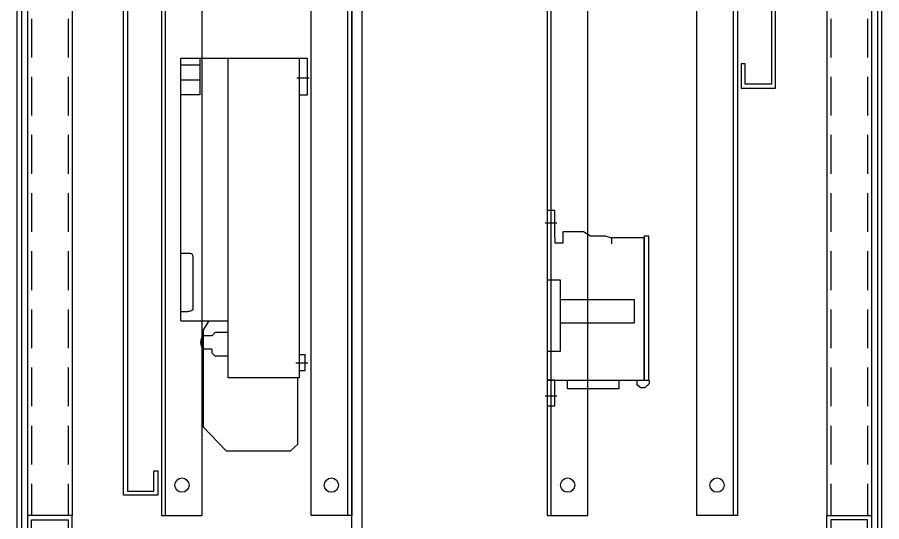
# Model space of a CAD drawing. Header units: millimetres. Extents: x -33730 to 17150, y -76829 to -27437.
# Drawn here: x -1977.3 to -1552.3, y -55703.9 to -55456 of the extents above; entities that cross this region are included whole.
import ezdxf

# ---------------------------------------------------------------- set-up
doc = ezdxf.new("R2010")
doc.units = ezdxf.units.MM
doc.header["$LTSCALE"] = 3
doc.linetypes.add('ACAD_ISO04W100', pattern=[30, 24, -3, 0, -3])
doc.linetypes.add('HIDDEN', pattern=[9.525, 6.35, -3.175])
for name, color, linetype in [('@.VISIBLE', 7, 'Continuous'), ('centerline', 6, 'ACAD_ISO04W100'), ('dim', 7, 'Continuous'), ('equipments', 2, 'Continuous')]:
    doc.layers.add(name, color=color, linetype=linetype)

# ---------------------------------------------------------------- blocks, each defined once
blk = doc.blocks.new('A$C738e0ed5')
at = {"color": 5, "ltscale": 20}
for p, q in [((0, 89.91), (5.71, 89.91)), ((0, 4.91), (5.71, 4.91))]:
    blk.add_line(p, q, dxfattribs=at)
at = {"ltscale": 20}
for points in [[(4.75, 82.62), (4.75, 96), (1, 96), (1, 82.62)], [(4.75, 82.62), (4.75, 80.21), (8.81, 80.21), (8.81, 85.79), (18.8, 85.79), (22.28, 83.68), (29.54, 83.68), (32.52, 82.62), (32.52, 79.71)], [(1, 82.62), (1, 82.62), (1, 12.62), (48.64, 12.62), (48.64, 82.62), (32.52, 82.62)]]:
    blk.add_lwpolyline(points, dxfattribs=at)
for points in [[(51, 83.4), (48.64, 83.4), (48.64, 12.62), (51, 12.62)], [(1, 26.86), (7.53, 26.86), (7.53, 61.77), (1, 61.77)], [(43.8, 40.68), (7.53, 40.68), (7.53, 52.23), (43.8, 52.23)], [(1, 0), (4.71, 0), (4.71, 12.62), (1, 12.62)], [(10.92, 12.62), (36.24, 12.62), (36.24, 8.45), (10.92, 8.45)]]:
    blk.add_lwpolyline(points, close=True, dxfattribs=at)
blk.add_spline([(51, 12.62), (51, 10.75), (49.76, 9.73), (48.76, 8.96), (47.95, 8.96), (47.03, 8.96), (46.14, 9.69), (45.22, 10.57), (45.22, 11.86), (45.22, 12.62)], degree=3, dxfattribs=at)
blk = doc.blocks.new('CE-38 Side')
at = {"layer": 'centerline'}
for p, q in [((-1.04, -9.79), (5.06, -9.79)), ((-0.37, -149.79), (5.55, -149.79))]:
    blk.add_line(p, q, dxfattribs=at)
at = {"layer": 'equipments'}
for p, q in [((0, 0), (0, -18.12)), ((62, 0), (0, 0)), ((3.87, 0), (3.87, -157)), ((38.73, -157), (38.73, 0)), ((52.66, 0), (52.66, -17.93)), ((62, -129.08), (62, 0)), ((62, -3.17), (52.66, -3.17)), ((62, -10.67), (52.66, -10.67)), ((0, -18.12), (3.87, -18.12)), ((52.66, -17.93), (62, -17.93)), ((56.1, -97.43), (56.1, -123.6)), ((62, -95.77), (58.17, -95.77)), ((62, -124.44), (58.64, -124.44)), ((62, -129.08), (38.73, -129.08)), ((48.29, -129.08), (50.99, -133.52)), ((38.73, -134.75), (45.24, -134.75)), ((45.24, -134.75), (46.73, -136.36)), ((50.99, -133.52), (50.99, -181.16)), ((46.73, -136.36), (50.99, -136.36)), ((46.73, -142.93), (50.99, -142.93)), ((46.73, -142.93), (46.73, -144.78)), ((3.87, -145.6), (0.96, -145.6)), ((0.96, -153.4), (0.96, -145.6)), ((38.73, -146.39), (45.24, -146.39)), ((45.24, -146.39), (46.73, -144.78)), ((3.87, -153.4), (0.96, -153.4)), ((3.87, -157), (38.83, -157)), ((4.5, -189.7), (4.5, -157)), ((50.99, -181.16), (39.73, -193)), ((8.13, -193), (4.5, -189.7)), ((39.73, -193), (8.13, -193))]:
    blk.add_line(p, q, dxfattribs=at)
for centre, radius, start, end in [((57.89, -97.53), 1.79, 81.097, 183.2065), ((58.48, -120.68), 3.77, 230.8403, 272.3199), ((46.87, -139.65), 5.27, 321.4222, 38.5778)]:
    blk.add_arc(centre, radius, start, end, dxfattribs=at)

msp = doc.modelspace()

# ---------------------------------------------------------------- linework, layer by layer
at = {"layer": '@.VISIBLE', "color": 252}
for p, q in [((-1972.33, -54970.91), (-1972.33, -55700.91)), ((-1950.33, -54970.91), (-1950.33, -55700.91)), ((-1579.33, -54970.91), (-1579.33, -55700.91)), ((-1557.33, -54970.91), (-1557.33, -55700.91))]:
    msp.add_line(p, q, dxfattribs=at)
at = {"layer": '@.VISIBLE', "color": 252, "linetype": 'HIDDEN'}
for p, q in [((-1970.33, -54970.91), (-1970.33, -55700.91)), ((-1952.33, -54970.91), (-1952.33, -55700.91)), ((-1577.33, -54970.91), (-1577.33, -55700.91)), ((-1559.33, -54970.91), (-1559.33, -55700.91))]:
    msp.add_line(p, q, dxfattribs=at)
at = {"layer": '@.VISIBLE', "color": 2}
for p, q in [((-1904.38, -55700.91), (-1904.38, -54970.91)), ((-1625.28, -55700.91), (-1625.28, -54970.91))]:
    msp.add_line(p, q, dxfattribs=at)
at = {"layer": '@.VISIBLE', "color": 151}
for p, q in [((-1814.88, -55700.91), (-1814.88, -54970.91)), ((-1714.78, -55700.91), (-1714.78, -54970.91))]:
    msp.add_line(p, q, dxfattribs=at)
at = {"layer": '@.VISIBLE', "color": 4}
for points in [[(-1956.33, -54935.91), (-1956.33, -54922.91), (-1975.33, -54922.91), (-1975.33, -55743.91), (-1956.33, -55743.91), (-1956.33, -55730.91), (-1954.33, -55730.91), (-1954.33, -55745.91), (-1977.33, -55745.91), (-1977.33, -54920.91), (-1954.33, -54920.91), (-1954.33, -54935.91)], [(-1573.33, -54935.91), (-1573.33, -54922.91), (-1554.33, -54922.91), (-1554.33, -55743.91), (-1573.33, -55743.91), (-1573.33, -55730.91), (-1575.33, -55730.91), (-1575.33, -55745.91), (-1552.33, -55745.91), (-1552.33, -54920.91), (-1575.33, -54920.91), (-1575.33, -54935.91)], [(-1908.18, -55678.91), (-1908.18, -55690.91), (-1925.18, -55690.91), (-1925.18, -54980.91), (-1908.18, -54980.91), (-1908.18, -54992.91), (-1910.18, -54992.91), (-1910.18, -54982.91), (-1923.18, -54982.91), (-1923.18, -55688.91), (-1910.18, -55688.91), (-1910.18, -55678.91)], [(-1621.48, -55478.91), (-1621.48, -55490.91), (-1604.48, -55490.91), (-1604.48, -54980.91), (-1621.48, -54980.91), (-1621.48, -54992.91), (-1619.48, -54992.91), (-1619.48, -54982.91), (-1606.48, -54982.91), (-1606.48, -55488.91), (-1619.48, -55488.91), (-1619.48, -55478.91)]]:
    msp.add_lwpolyline(points, close=True, dxfattribs=at)
at = {"layer": '@.VISIBLE', "color": 2}
for points in [[(-1886.38, -54970.91), (-1906.38, -54970.91), (-1906.38, -55700.91), (-1886.38, -55700.91)], [(-1643.28, -54970.91), (-1623.28, -54970.91), (-1623.28, -55700.91), (-1643.28, -55700.91)], [(-1812.88, -55337.91), (-1807.88, -55337.91), (-1807.88, -55743.91), (-1812.88, -55743.91)]]:
    msp.add_lwpolyline(points, close=True, dxfattribs=at)
at = {"layer": '@.VISIBLE', "color": 151}
for points in [[(-1832.88, -54970.91), (-1812.88, -54970.91), (-1812.88, -55700.91), (-1832.88, -55700.91)], [(-1696.78, -54970.91), (-1716.78, -54970.91), (-1716.78, -55700.91), (-1696.78, -55700.91)]]:
    msp.add_lwpolyline(points, close=True, dxfattribs=at)
at = {"layer": '@.VISIBLE'}
for points in [[(-1950.33, -55800.91), (-1950.33, -55700.91), (-1972.33, -55700.91), (-1972.33, -55714.91), (-1970.33, -55714.91), (-1970.33, -55702.91), (-1952.33, -55702.91), (-1952.33, -55798.91), (-1970.33, -55798.91), (-1970.33, -55786.91), (-1972.33, -55786.91), (-1972.33, -55800.91)], [(-1579.33, -55800.91), (-1579.33, -55700.91), (-1557.33, -55700.91), (-1557.33, -55714.91), (-1559.33, -55714.91), (-1559.33, -55702.91), (-1577.33, -55702.91), (-1577.33, -55798.91), (-1559.33, -55798.91), (-1559.33, -55786.91), (-1557.33, -55786.91), (-1557.33, -55800.91)]]:
    msp.add_lwpolyline(points, close=True, dxfattribs=at)
at = {"layer": '@.VISIBLE', "color": 2}
for centre in [(-1896.38, -55685.91), (-1633.28, -55685.91)]:
    msp.add_circle(centre, 3.5, dxfattribs=at)
at = {"layer": '@.VISIBLE', "color": 151}
for centre in [(-1822.88, -55685.91), (-1706.78, -55685.91)]:
    msp.add_circle(centre, 3.5, dxfattribs=at)

# ---------------------------------------------------------------- block references
at = {"layer": '@.VISIBLE'}
msp.add_blockref('A$C738e0ed5', (-1717.78, -55647), dxfattribs=at)
at = {"layer": 'dim', "xscale": -1}
msp.add_blockref('CE-38 Side', (-1834.88, -55476.11), dxfattribs=at)

doc.saveas('drawing.dxf')
